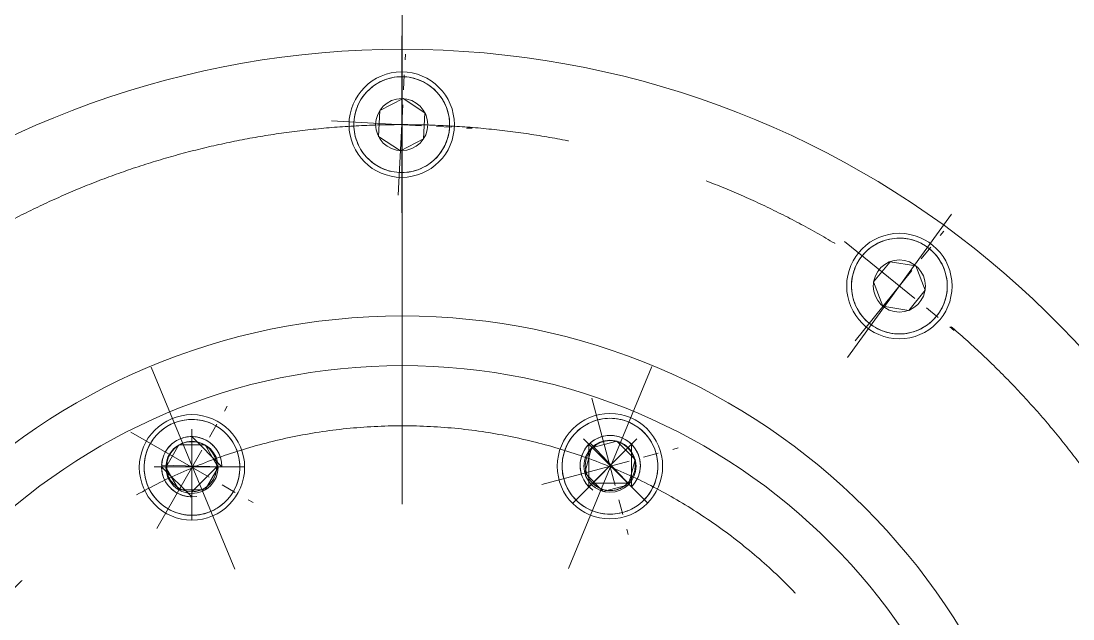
# Model space of a CAD drawing. Header units: millimetres. Extents: x 2 to 671028, y -1 to 511258.
# Drawn here: x 101926 to 105477, y 95847 to 97864 of the extents above; entities that cross this region are included whole.
import ezdxf

# ---------------------------------------------------------------- set-up
doc = ezdxf.new("R2010")
doc.units = ezdxf.units.MM
doc.header["$LTSCALE"] = 25.4
doc.linetypes.add('CENTER', pattern=[50.8, 31.75, -6.35, 6.35, -6.35])
doc.linetypes.add('点画线', pattern=[18, 12, -2, 2, -2])
for name, color, linetype, lineweight in [('CAXA1', 5, 'CENTER', 5), ('中心线层', 5, 'CENTER', 5), ('细实线层', 7, 'Continuous', 5)]:
    doc.layers.add(name, color=color, linetype=linetype, lineweight=lineweight)

msp = doc.modelspace()

# ---------------------------------------------------------------- linework, layer by layer
at = {"color": 7, "lineweight": 5}
for p, q in [((103130.34, 97654.71), (103123.13, 97650.29)), ((103137.78, 97658.75), (103130.34, 97654.71)), ((103145.42, 97662.39), (103137.78, 97658.75)), ((103153.24, 97665.63), (103145.42, 97662.39)), ((103161.22, 97668.46), (103153.24, 97665.63)), ((103169.33, 97670.86), (103161.22, 97668.46)), ((103177.57, 97672.84), (103169.33, 97670.86)), ((103185.89, 97674.38), (103177.57, 97672.84)), ((103194.28, 97675.48), (103185.89, 97674.38)), ((103202.72, 97676.15), (103194.28, 97675.48)), ((103211.18, 97676.37), (103202.72, 97676.15)), ((103219.64, 97676.15), (103211.18, 97676.37)), ((103228.08, 97675.48), (103219.64, 97676.15)), ((103236.47, 97674.38), (103228.08, 97675.48)), ((103244.79, 97672.84), (103236.47, 97674.38)), ((103253.02, 97670.86), (103244.79, 97672.84)), ((103261.14, 97668.46), (103253.02, 97670.86)), ((103269.12, 97665.63), (103261.14, 97668.46)), ((103276.94, 97662.39), (103269.12, 97665.63)), ((103284.58, 97658.75), (103276.94, 97662.39)), ((103292.01, 97654.71), (103284.58, 97658.75)), ((103299.23, 97650.29), (103292.01, 97654.71)), ((103091.03, 97622.88), (103085.54, 97616.44)), ((103096.86, 97629.02), (103091.03, 97622.88)), ((103103, 97634.84), (103096.86, 97629.02)), ((103109.44, 97640.34), (103103, 97634.84)), ((103116.15, 97645.49), (103109.44, 97640.34)), ((103123.13, 97650.29), (103116.15, 97645.49)), ((103306.21, 97645.49), (103299.23, 97650.29)), ((103312.92, 97640.34), (103306.21, 97645.49)), ((103319.36, 97634.84), (103312.92, 97640.34)), ((103325.5, 97629.02), (103319.36, 97634.84)), ((103331.32, 97622.88), (103325.5, 97629.02)), ((103336.82, 97616.44), (103331.32, 97622.88)), ((103067.13, 97588.09), (103063.48, 97580.45)), ((103071.17, 97595.53), (103067.13, 97588.09)), ((103075.59, 97602.75), (103071.17, 97595.53)), ((103080.38, 97609.73), (103075.59, 97602.75)), ((103085.54, 97616.44), (103080.38, 97609.73)), ((103215.78, 97602.57), (103137.39, 97562.62)), ((103215.78, 97602.57), (103289.58, 97554.64)), ((103215.78, 97602.57), (103289.58, 97554.64)), ((103341.97, 97609.73), (103336.82, 97616.44)), ((103346.77, 97602.75), (103341.97, 97609.73)), ((103351.19, 97595.53), (103346.77, 97602.75)), ((103355.23, 97588.09), (103351.19, 97595.53)), ((103358.87, 97580.45), (103355.23, 97588.09)), ((103053.04, 97548.31), (103051.5, 97539.99)), ((103055.02, 97556.54), (103053.04, 97548.31)), ((103057.42, 97564.66), (103055.02, 97556.54)), ((103060.25, 97572.64), (103057.42, 97564.66)), ((103063.48, 97580.45), (103060.25, 97572.64)), ((103132.78, 97474.75), (103137.39, 97562.62)), ((103284.97, 97466.78), (103289.58, 97554.64)), ((103362.11, 97572.64), (103358.87, 97580.45)), ((103364.94, 97564.66), (103362.11, 97572.64)), ((103367.34, 97556.54), (103364.94, 97564.66)), ((103369.32, 97548.31), (103367.34, 97556.54)), ((103370.86, 97539.99), (103369.32, 97548.31)), ((103049.73, 97523.16), (103049.51, 97514.7)), ((103049.51, 97514.7), (103049.73, 97506.24)), ((103050.39, 97531.6), (103049.73, 97523.16)), ((103049.73, 97523.16), (103049.73, 97523.16)), ((103051.5, 97539.99), (103050.39, 97531.6)), ((103371.96, 97531.6), (103370.86, 97539.99)), ((103372.63, 97523.16), (103371.96, 97531.6)), ((103372.85, 97514.7), (103372.63, 97523.16)), ((103372.63, 97506.24), (103372.85, 97514.7)), ((103049.73, 97506.24), (103050.39, 97497.8)), ((103050.39, 97497.8), (103051.5, 97489.41)), ((103051.5, 97489.41), (103053.04, 97481.08)), ((103053.04, 97481.08), (103055.02, 97472.85)), ((103367.34, 97472.85), (103369.32, 97481.08)), ((103369.32, 97481.08), (103370.86, 97489.41)), ((103370.86, 97489.41), (103371.96, 97497.8)), ((103371.96, 97497.8), (103372.63, 97506.24)), ((103372.63, 97506.24), (103372.63, 97506.24)), ((103055.02, 97472.85), (103057.42, 97464.74)), ((103057.42, 97464.74), (103060.25, 97456.76)), ((103060.25, 97456.76), (103063.48, 97448.94)), ((103063.48, 97448.94), (103067.13, 97441.3)), ((103206.57, 97426.83), (103132.78, 97474.75)), ((103206.57, 97426.83), (103284.97, 97466.78)), ((103355.23, 97441.3), (103358.87, 97448.94)), ((103358.87, 97448.94), (103362.11, 97456.76)), ((103362.11, 97456.76), (103364.94, 97464.74)), ((103364.94, 97464.74), (103367.34, 97472.85)), ((103067.13, 97441.3), (103071.17, 97433.86)), ((103071.17, 97433.86), (103075.59, 97426.65)), ((103075.59, 97426.65), (103080.38, 97419.67)), ((103080.38, 97419.67), (103085.54, 97412.95)), ((103085.54, 97412.95), (103091.03, 97406.52)), ((103091.03, 97406.52), (103096.86, 97400.38)), ((103325.5, 97400.38), (103331.32, 97406.52)), ((103331.32, 97406.52), (103336.82, 97412.95)), ((103336.82, 97412.95), (103341.97, 97419.67)), ((103341.97, 97419.67), (103346.77, 97426.65)), ((103346.77, 97426.65), (103351.19, 97433.86)), ((103351.19, 97433.86), (103355.23, 97441.3)), ((103096.86, 97400.38), (103103, 97394.55)), ((103103, 97394.55), (103109.44, 97389.06)), ((103109.44, 97389.06), (103116.15, 97383.9)), ((103116.15, 97383.9), (103123.13, 97379.11)), ((103123.13, 97379.11), (103130.34, 97374.69)), ((103130.34, 97374.69), (103137.78, 97370.65)), ((103137.78, 97370.65), (103145.42, 97367)), ((103276.94, 97367), (103284.58, 97370.65)), ((103284.58, 97370.65), (103292.01, 97374.69)), ((103292.01, 97374.69), (103299.23, 97379.11)), ((103299.23, 97379.11), (103306.21, 97383.9)), ((103306.21, 97383.9), (103312.92, 97389.06)), ((103312.92, 97389.06), (103319.36, 97394.55)), ((103319.36, 97394.55), (103325.5, 97400.38)), ((103145.42, 97367), (103153.24, 97363.76)), ((103153.24, 97363.76), (103161.22, 97360.94)), ((103161.22, 97360.94), (103169.33, 97358.54)), ((103169.33, 97358.54), (103177.57, 97356.56)), ((103177.57, 97356.56), (103185.89, 97355.02)), ((103185.89, 97355.02), (103194.28, 97353.91)), ((103194.28, 97353.91), (103202.72, 97353.25)), ((103202.72, 97353.25), (103202.72, 97353.25)), ((103202.72, 97353.25), (103211.18, 97353.03)), ((103211.18, 97353.03), (103219.64, 97353.25)), ((103219.64, 97353.25), (103228.08, 97353.91)), ((103228.08, 97353.91), (103236.47, 97355.02)), ((103236.47, 97355.02), (103244.79, 97356.56)), ((103244.79, 97356.56), (103253.02, 97358.54)), ((103253.02, 97358.54), (103261.14, 97360.94)), ((103261.14, 97360.94), (103269.12, 97363.76)), ((103269.12, 97363.76), (103276.94, 97367)), ((104841.23, 97124), (104833.25, 97121.17)), ((104849.34, 97126.4), (104841.23, 97124)), ((104857.58, 97128.38), (104849.34, 97126.4)), ((104865.9, 97129.92), (104857.58, 97128.38)), ((104874.29, 97131.02), (104865.9, 97129.92)), ((104882.73, 97131.69), (104874.29, 97131.02)), ((104891.19, 97131.91), (104882.73, 97131.69)), ((104899.65, 97131.69), (104891.19, 97131.91)), ((104908.09, 97131.02), (104899.65, 97131.69)), ((104916.48, 97129.92), (104908.09, 97131.02)), ((104924.8, 97128.38), (104916.48, 97129.92)), ((104933.03, 97126.4), (104924.8, 97128.38)), ((104941.15, 97124), (104933.03, 97126.4)), ((104949.13, 97121.17), (104941.15, 97124)), ((104783.01, 97090.38), (104776.87, 97084.56)), ((104789.45, 97095.88), (104783.01, 97090.38)), ((104796.16, 97101.03), (104789.45, 97095.88)), ((104803.14, 97105.83), (104796.16, 97101.03)), ((104810.35, 97110.25), (104803.14, 97105.83)), ((104817.79, 97114.29), (104810.35, 97110.25)), ((104825.43, 97117.93), (104817.79, 97114.29)), ((104833.25, 97121.17), (104825.43, 97117.93)), ((104956.95, 97117.93), (104949.13, 97121.17)), ((104964.59, 97114.29), (104956.95, 97117.93)), ((104972.02, 97110.25), (104964.59, 97114.29)), ((104979.24, 97105.83), (104972.02, 97110.25)), ((104986.22, 97101.03), (104979.24, 97105.83)), ((104992.93, 97095.88), (104986.22, 97101.03)), ((104999.37, 97090.38), (104992.93, 97095.88)), ((105005.51, 97084.56), (104999.37, 97090.38)), ((104751.18, 97051.07), (104747.14, 97043.63)), ((104755.6, 97058.29), (104751.18, 97051.07)), ((104760.39, 97065.27), (104755.6, 97058.29)), ((104765.55, 97071.98), (104760.39, 97065.27)), ((104771.04, 97078.42), (104765.55, 97071.98)), ((104765.55, 97071.98), (104765.55, 97071.98)), ((104776.87, 97084.56), (104771.04, 97078.42)), ((104804.28, 96984), (104859.66, 97052.38)), ((104946.56, 97038.62), (104859.66, 97052.38)), ((105011.33, 97078.42), (105005.51, 97084.56)), ((105016.83, 97071.98), (105011.33, 97078.42)), ((105021.98, 97065.27), (105016.83, 97071.98)), ((105026.78, 97058.29), (105021.98, 97065.27)), ((105031.2, 97051.07), (105026.78, 97058.29)), ((105035.24, 97043.63), (105031.2, 97051.07)), ((104737.43, 97020.2), (104735.03, 97012.08)), ((104740.26, 97028.18), (104737.43, 97020.2)), ((104743.49, 97036), (104740.26, 97028.18)), ((104747.14, 97043.63), (104743.49, 97036)), ((104946.56, 97038.62), (104978.09, 96956.47)), ((104946.56, 97038.62), (104978.09, 96956.47)), ((105038.88, 97036), (105035.24, 97043.63)), ((105042.12, 97028.18), (105038.88, 97036)), ((105044.95, 97020.2), (105042.12, 97028.18)), ((105047.35, 97012.08), (105044.95, 97020.2)), ((104730.4, 96987.14), (104729.74, 96978.7)), ((104731.51, 96995.53), (104730.4, 96987.14)), ((104733.05, 97003.85), (104731.51, 96995.53)), ((104735.03, 97012.08), (104733.05, 97003.85)), ((104835.82, 96901.86), (104804.28, 96984)), ((105049.33, 97003.85), (105047.35, 97012.08)), ((105050.87, 96995.53), (105049.33, 97003.85)), ((105051.97, 96987.14), (105050.87, 96995.53)), ((105052.64, 96978.7), (105051.97, 96987.14)), ((104729.74, 96978.7), (104729.52, 96970.24)), ((104729.52, 96970.24), (104729.74, 96961.78)), ((104729.74, 96961.78), (104730.4, 96953.34)), ((104730.4, 96953.34), (104731.51, 96944.95)), ((104731.51, 96944.95), (104733.05, 96936.62)), ((104922.72, 96888.09), (104978.09, 96956.47)), ((105049.33, 96936.62), (105050.87, 96944.95)), ((105050.87, 96944.95), (105051.97, 96953.34)), ((105051.97, 96953.34), (105052.64, 96961.78)), ((105052.86, 96970.24), (105052.64, 96978.7)), ((105052.64, 96961.78), (105052.86, 96970.24)), ((104733.05, 96936.62), (104735.03, 96928.39)), ((104735.03, 96928.39), (104737.43, 96920.28)), ((104737.43, 96920.28), (104740.26, 96912.3)), ((104740.26, 96912.3), (104743.49, 96904.48)), ((105038.88, 96904.48), (105042.12, 96912.3)), ((105042.12, 96912.3), (105044.95, 96920.28)), ((105044.95, 96920.28), (105047.35, 96928.39)), ((105047.35, 96928.39), (105049.33, 96936.62)), ((104743.49, 96904.48), (104747.14, 96896.84)), ((104747.14, 96896.84), (104751.18, 96889.4)), ((104751.18, 96889.4), (104755.6, 96882.19)), ((104755.6, 96882.19), (104760.39, 96875.21)), ((104760.39, 96875.21), (104765.55, 96868.49)), ((104835.82, 96901.86), (104922.72, 96888.09)), ((105016.83, 96868.49), (105021.98, 96875.21)), ((105021.98, 96875.21), (105026.78, 96882.19)), ((105026.78, 96882.19), (105031.2, 96889.4)), ((105031.2, 96889.4), (105035.24, 96896.84)), ((105035.24, 96896.84), (105038.88, 96904.48)), ((104765.55, 96868.49), (104771.04, 96862.06)), ((104771.04, 96862.06), (104776.87, 96855.92)), ((104776.87, 96855.92), (104783.01, 96850.09)), ((104783.01, 96850.09), (104789.45, 96844.6)), ((104789.45, 96844.6), (104789.45, 96844.6)), ((104789.45, 96844.6), (104796.16, 96839.44)), ((104796.16, 96839.44), (104803.14, 96834.65)), ((104979.24, 96834.65), (104986.22, 96839.44)), ((104986.22, 96839.44), (104992.93, 96844.6)), ((104992.93, 96844.6), (104999.37, 96850.09)), ((104999.37, 96850.09), (105005.51, 96855.92)), ((105005.51, 96855.92), (105011.33, 96862.06)), ((105011.33, 96862.06), (105016.83, 96868.49)), ((105016.83, 96868.49), (105016.83, 96868.49)), ((104803.14, 96834.65), (104810.35, 96830.23)), ((104810.35, 96830.23), (104817.79, 96826.19)), ((104817.79, 96826.19), (104825.43, 96822.54)), ((104825.43, 96822.54), (104833.25, 96819.3)), ((104833.25, 96819.3), (104841.23, 96816.48)), ((104841.23, 96816.48), (104849.34, 96814.08)), ((104849.34, 96814.08), (104857.58, 96812.1)), ((104857.58, 96812.1), (104865.9, 96810.56)), ((104865.9, 96810.56), (104874.29, 96809.45)), ((104874.29, 96809.45), (104882.73, 96808.79)), ((104882.73, 96808.79), (104891.19, 96808.57)), ((104891.19, 96808.57), (104899.65, 96808.79)), ((104899.65, 96808.79), (104908.09, 96809.45)), ((104908.09, 96809.45), (104916.48, 96810.56)), ((104916.48, 96810.56), (104924.8, 96812.1)), ((104924.8, 96812.1), (104933.03, 96814.08)), ((104933.03, 96814.08), (104941.15, 96816.48)), ((104941.15, 96816.48), (104949.13, 96819.3)), ((104949.13, 96819.3), (104956.95, 96822.54)), ((104956.95, 96822.54), (104964.59, 96826.19)), ((104964.59, 96826.19), (104972.02, 96830.23)), ((104972.02, 96830.23), (104979.24, 96834.65)), ((102477.89, 96518.2), (102469.57, 96516.66)), ((102486.29, 96519.31), (102477.89, 96518.2)), ((102494.72, 96519.97), (102486.29, 96519.31)), ((102503.19, 96520.19), (102494.72, 96519.97)), ((102511.65, 96519.97), (102503.19, 96520.19)), ((102520.08, 96519.31), (102511.65, 96519.97)), ((102528.48, 96518.2), (102520.08, 96519.31)), ((102536.8, 96516.66), (102528.48, 96518.2)), ((103872.36, 96518.54), (103864.25, 96516.13)), ((103880.59, 96520.51), (103872.36, 96518.54)), ((103872.36, 96518.54), (103872.36, 96518.54)), ((103888.91, 96522.06), (103880.59, 96520.51)), ((103897.31, 96523.16), (103888.91, 96522.06)), ((103905.74, 96523.83), (103897.31, 96523.16)), ((103914.2, 96524.05), (103905.74, 96523.83)), ((103922.67, 96523.83), (103914.2, 96524.05)), ((103931.1, 96523.16), (103922.67, 96523.83)), ((103939.5, 96522.06), (103931.1, 96523.16)), ((103947.82, 96520.51), (103939.5, 96522.06)), ((103956.05, 96518.54), (103947.82, 96520.51)), ((103964.16, 96516.13), (103956.05, 96518.54)), ((102401.44, 96484.16), (102395.01, 96478.67)), ((102408.16, 96489.32), (102401.44, 96484.16)), ((102415.13, 96494.11), (102408.16, 96489.32)), ((102422.35, 96498.53), (102415.13, 96494.11)), ((102429.79, 96502.57), (102422.35, 96498.53)), ((102437.43, 96506.22), (102429.79, 96502.57)), ((102445.25, 96509.46), (102437.43, 96506.22)), ((102453.23, 96512.28), (102445.25, 96509.46)), ((102461.34, 96514.68), (102453.23, 96512.28)), ((102469.57, 96516.66), (102461.34, 96514.68)), ((102545.03, 96514.68), (102536.8, 96516.66)), ((102553.14, 96512.28), (102545.03, 96514.68)), ((102561.12, 96509.46), (102553.14, 96512.28)), ((102568.94, 96506.22), (102561.12, 96509.46)), ((102576.58, 96502.57), (102568.94, 96506.22)), ((102584.02, 96498.53), (102576.58, 96502.57)), ((102591.24, 96494.11), (102584.02, 96498.53)), ((102598.21, 96489.32), (102591.24, 96494.11)), ((102604.93, 96484.16), (102598.21, 96489.32)), ((102611.36, 96478.67), (102604.93, 96484.16)), ((103812.46, 96488.02), (103806.03, 96482.52)), ((103819.18, 96493.17), (103812.46, 96488.02)), ((103826.15, 96497.96), (103819.18, 96493.17)), ((103833.37, 96502.39), (103826.15, 96497.96)), ((103840.81, 96506.43), (103833.37, 96502.39)), ((103848.45, 96510.07), (103840.81, 96506.43)), ((103856.27, 96513.31), (103848.45, 96510.07)), ((103864.25, 96516.13), (103856.27, 96513.31)), ((103972.14, 96513.31), (103964.16, 96516.13)), ((103979.96, 96510.07), (103972.14, 96513.31)), ((103987.6, 96506.43), (103979.96, 96510.07)), ((103995.04, 96502.39), (103987.6, 96506.43)), ((104002.26, 96497.96), (103995.04, 96502.39)), ((104009.23, 96493.17), (104002.26, 96497.96)), ((104015.95, 96488.02), (104009.23, 96493.17)), ((104022.38, 96482.52), (104015.95, 96488.02)), ((102372.39, 96453.55), (102367.6, 96446.57)), ((102377.54, 96460.27), (102372.39, 96453.55)), ((102383.04, 96466.7), (102377.54, 96460.27)), ((102388.87, 96472.84), (102383.04, 96466.7)), ((102395.01, 96478.67), (102388.87, 96472.84)), ((102451.43, 96448.81), (102446.9, 96446.03)), ((102456.11, 96451.35), (102451.43, 96448.81)), ((102460.91, 96453.64), (102456.11, 96451.35)), ((102465.82, 96455.67), (102460.91, 96453.64)), ((102470.84, 96457.45), (102465.82, 96455.67)), ((102475.94, 96458.96), (102470.84, 96457.45)), ((102481.11, 96460.2), (102475.94, 96458.96)), ((102486.34, 96461.17), (102481.11, 96460.2)), ((102491.61, 96461.86), (102486.34, 96461.17)), ((102496.92, 96462.28), (102491.61, 96461.86)), ((102502.23, 96462.42), (102496.92, 96462.28)), ((102507.55, 96462.28), (102502.23, 96462.42)), ((102502.23, 96462.42), (102603.83, 96360.82)), ((102502.23, 96259.22), (102502.23, 96462.42)), ((102512.85, 96461.86), (102507.55, 96462.28)), ((102518.13, 96461.17), (102512.85, 96461.86)), ((102523.36, 96460.2), (102518.13, 96461.17)), ((102528.53, 96458.96), (102523.36, 96460.2)), ((102533.63, 96457.45), (102528.53, 96458.96)), ((102538.64, 96455.67), (102533.63, 96457.45)), ((102543.56, 96453.64), (102538.64, 96455.67)), ((102548.36, 96451.35), (102543.56, 96453.64)), ((102553.03, 96448.81), (102548.36, 96451.35)), ((102557.57, 96446.03), (102553.03, 96448.81)), ((102617.5, 96472.84), (102611.36, 96478.67)), ((102623.33, 96466.7), (102617.5, 96472.84)), ((102628.83, 96460.27), (102623.33, 96466.7)), ((102633.98, 96453.55), (102628.83, 96460.27)), ((102638.77, 96446.57), (102633.98, 96453.55)), ((103778.62, 96450.43), (103774.19, 96443.21)), ((103783.41, 96457.4), (103778.62, 96450.43)), ((103788.56, 96464.12), (103783.41, 96457.4)), ((103794.06, 96470.55), (103788.56, 96464.12)), ((103799.89, 96476.69), (103794.06, 96470.55)), ((103806.03, 96482.52), (103799.89, 96476.69)), ((103851.99, 96424.59), (103936.98, 96447.37)), ((103859.82, 96449.88), (103855.44, 96446.87)), ((103864.36, 96452.66), (103859.82, 96449.88)), ((103869.03, 96455.2), (103864.36, 96452.66)), ((103873.83, 96457.49), (103869.03, 96455.2)), ((103878.75, 96459.53), (103873.83, 96457.49)), ((103883.76, 96461.3), (103878.75, 96459.53)), ((103888.86, 96462.81), (103883.76, 96461.3)), ((103894.03, 96464.05), (103888.86, 96462.81)), ((103899.26, 96465.02), (103894.03, 96464.05)), ((103904.54, 96465.72), (103899.26, 96465.02)), ((103909.84, 96466.14), (103904.54, 96465.72)), ((103915.16, 96466.27), (103909.84, 96466.14)), ((103920.47, 96466.14), (103915.16, 96466.27)), ((103925.78, 96465.72), (103920.47, 96466.14)), ((103931.05, 96465.02), (103925.78, 96465.72)), ((103936.28, 96464.05), (103931.05, 96465.02)), ((103941.45, 96462.81), (103936.28, 96464.05)), ((103999.19, 96385.15), (103936.98, 96447.37)), ((103946.55, 96461.3), (103941.45, 96462.81)), ((103951.57, 96459.53), (103946.55, 96461.3)), ((103956.48, 96457.49), (103951.57, 96459.53)), ((103961.28, 96455.2), (103956.48, 96457.49)), ((103965.96, 96452.66), (103961.28, 96455.2)), ((103970.49, 96449.88), (103965.96, 96452.66)), ((103974.88, 96446.87), (103970.49, 96449.88)), ((104028.52, 96476.69), (104022.38, 96482.52)), ((104034.35, 96470.55), (104028.52, 96476.69)), ((104039.85, 96464.12), (104034.35, 96470.55)), ((104045, 96457.4), (104039.85, 96464.12)), ((104049.79, 96450.43), (104045, 96457.4)), ((104054.22, 96443.21), (104049.79, 96450.43)), ((102352.25, 96416.46), (102349.43, 96408.48)), ((102355.49, 96424.28), (102352.25, 96416.46)), ((102359.14, 96431.92), (102355.49, 96424.28)), ((102363.17, 96439.36), (102359.14, 96431.92)), ((102367.6, 96446.57), (102363.17, 96439.36)), ((102363.17, 96439.36), (102363.17, 96439.36)), ((102414.24, 96411.62), (102411.71, 96406.95)), ((102417.02, 96416.16), (102414.24, 96411.62)), ((102415.2, 96358.52), (102459.19, 96434.72)), ((102420.04, 96420.54), (102417.02, 96416.16)), ((102423.28, 96424.76), (102420.04, 96420.54)), ((102426.73, 96428.8), (102423.28, 96424.76)), ((102430.39, 96432.66), (102426.73, 96428.8)), ((102434.25, 96436.32), (102430.39, 96432.66)), ((102438.29, 96439.78), (102434.25, 96436.32)), ((102442.51, 96443.02), (102438.29, 96439.78)), ((102446.9, 96446.03), (102442.51, 96443.02)), ((102547.18, 96434.72), (102459.19, 96434.72)), ((102547.18, 96434.72), (102591.17, 96358.52)), ((102547.18, 96434.72), (102591.17, 96358.52)), ((102561.95, 96443.02), (102557.57, 96446.03)), ((102566.17, 96439.78), (102561.95, 96443.02)), ((102570.22, 96436.32), (102566.17, 96439.78)), ((102574.08, 96432.66), (102570.22, 96436.32)), ((102577.74, 96428.8), (102574.08, 96432.66)), ((102581.19, 96424.76), (102577.74, 96428.8)), ((102584.43, 96420.54), (102581.19, 96424.76)), ((102587.44, 96416.16), (102584.43, 96420.54)), ((102590.22, 96411.62), (102587.44, 96416.16)), ((102592.76, 96406.95), (102590.22, 96411.62)), ((102643.2, 96439.36), (102638.77, 96446.57)), ((102647.24, 96431.92), (102643.2, 96439.36)), ((102650.88, 96424.28), (102647.24, 96431.92)), ((102654.12, 96416.46), (102650.88, 96424.28)), ((102656.94, 96408.48), (102654.12, 96416.46)), ((103760.45, 96412.33), (103758.04, 96404.22)), ((103763.27, 96420.31), (103760.45, 96412.33)), ((103766.51, 96428.13), (103763.27, 96420.31)), ((103770.15, 96435.77), (103766.51, 96428.13)), ((103774.19, 96443.21), (103770.15, 96435.77)), ((103827.17, 96415.47), (103824.63, 96410.8)), ((103829.95, 96420.01), (103827.17, 96415.47)), ((103829.21, 96339.6), (103851.99, 96424.59)), ((103832.96, 96424.39), (103829.95, 96420.01)), ((103836.2, 96428.61), (103832.96, 96424.39)), ((103839.65, 96432.66), (103836.2, 96428.61)), ((103843.31, 96436.52), (103839.65, 96432.66)), ((103843.31, 96292.83), (103843.31, 96436.52)), ((103843.31, 96292.83), (103987, 96436.52)), ((103851.22, 96443.63), (103847.17, 96440.18)), ((103847.17, 96440.18), (103987, 96292.83)), ((103855.44, 96446.87), (103851.22, 96443.63)), ((103979.1, 96443.63), (103974.88, 96446.87)), ((103983.14, 96440.18), (103979.1, 96443.63)), ((103987, 96436.52), (103983.14, 96440.18)), ((103990.66, 96432.66), (103987, 96436.52)), ((103987, 96436.52), (103987, 96292.83)), ((103994.11, 96428.61), (103990.66, 96432.66)), ((103997.35, 96424.39), (103994.11, 96428.61)), ((104000.37, 96420.01), (103997.35, 96424.39)), ((104003.14, 96415.47), (104000.37, 96420.01)), ((104005.68, 96410.8), (104003.14, 96415.47)), ((104058.25, 96435.77), (104054.22, 96443.21)), ((104061.9, 96428.13), (104058.25, 96435.77)), ((104065.14, 96420.31), (104061.9, 96428.13)), ((104067.96, 96412.33), (104065.14, 96420.31)), ((104070.37, 96404.22), (104067.96, 96412.33)), ((102343.5, 96383.81), (102342.4, 96375.42)), ((102345.05, 96392.14), (102343.5, 96383.81)), ((102347.02, 96400.37), (102345.05, 96392.14)), ((102349.43, 96408.48), (102347.02, 96400.37)), ((102401.88, 96376.71), (102401.19, 96371.44)), ((102402.85, 96381.94), (102401.88, 96376.71)), ((102404.09, 96387.12), (102402.85, 96381.94)), ((102405.61, 96392.22), (102404.09, 96387.12)), ((102407.38, 96397.23), (102405.61, 96392.22)), ((102409.42, 96402.15), (102407.38, 96397.23)), ((102411.71, 96406.95), (102409.42, 96402.15)), ((102595.05, 96402.15), (102592.76, 96406.95)), ((102597.08, 96397.23), (102595.05, 96402.15)), ((102598.86, 96392.22), (102597.08, 96397.23)), ((102600.37, 96387.12), (102598.86, 96392.22)), ((102601.61, 96381.94), (102600.37, 96387.12)), ((102602.58, 96376.71), (102601.61, 96381.94)), ((102603.28, 96371.44), (102602.58, 96376.71)), ((102659.35, 96400.37), (102656.94, 96408.48)), ((102661.32, 96392.14), (102659.35, 96400.37)), ((102662.87, 96383.81), (102661.32, 96392.14)), ((102663.97, 96375.42), (102662.87, 96383.81)), ((103753.42, 96379.27), (103752.75, 96370.84)), ((103754.52, 96387.67), (103753.42, 96379.27)), ((103756.07, 96395.99), (103754.52, 96387.67)), ((103758.04, 96404.22), (103756.07, 96395.99)), ((103814.81, 96380.57), (103814.11, 96375.29)), ((103815.78, 96385.8), (103814.81, 96380.57)), ((103817.02, 96390.97), (103815.78, 96385.8)), ((103818.53, 96396.07), (103817.02, 96390.97)), ((103820.3, 96401.08), (103818.53, 96396.07)), ((103822.34, 96406), (103820.3, 96401.08)), ((103824.63, 96410.8), (103822.34, 96406)), ((103999.19, 96385.15), (103976.42, 96300.16)), ((103999.19, 96385.15), (103976.42, 96300.16)), ((104007.97, 96406), (104005.68, 96410.8)), ((104010.01, 96401.08), (104007.97, 96406)), ((104011.78, 96396.07), (104010.01, 96401.08)), ((104013.29, 96390.97), (104011.78, 96396.07)), ((104014.54, 96385.8), (104013.29, 96390.97)), ((104015.51, 96380.57), (104014.54, 96385.8)), ((104016.2, 96375.29), (104015.51, 96380.57)), ((104072.34, 96395.99), (104070.37, 96404.22)), ((104073.88, 96387.67), (104072.34, 96395.99)), ((104074.99, 96379.27), (104073.88, 96387.67)), ((104075.65, 96370.84), (104074.99, 96379.27)), ((102341.74, 96366.98), (102341.51, 96358.52)), ((102341.51, 96358.52), (102341.74, 96350.06)), ((102342.4, 96375.42), (102341.74, 96366.98)), ((102341.74, 96350.06), (102342.4, 96341.62)), ((102342.4, 96341.62), (102343.5, 96333.23)), ((102502.23, 96259.22), (102400.63, 96360.82)), ((102400.63, 96360.82), (102400.77, 96355.5)), ((102401.19, 96371.44), (102400.77, 96366.14)), ((102400.77, 96366.14), (102603.83, 96360.82)), ((102400.77, 96355.5), (102401.19, 96350.2)), ((102401.19, 96350.2), (102401.88, 96344.93)), ((102401.88, 96344.93), (102402.85, 96339.7)), ((102459.19, 96282.32), (102415.2, 96358.52)), ((102586.65, 96360.82), (102502.23, 96276.41)), ((102586.65, 96360.82), (102502.23, 96276.41)), ((102547.18, 96282.32), (102591.17, 96358.52)), ((102583.77, 96338.97), (102584.8, 96343.27)), ((102584.8, 96343.27), (102585.61, 96347.62)), ((102585.61, 96347.62), (102586.19, 96352)), ((102586.19, 96352), (102586.53, 96356.4)), ((102586.53, 96356.4), (102586.65, 96360.82)), ((102603.83, 96360.82), (102586.65, 96360.82)), ((102603.69, 96366.14), (102603.28, 96371.44)), ((102603.83, 96360.82), (102603.69, 96366.14)), ((102662.87, 96333.23), (102663.97, 96341.62)), ((102664.63, 96366.98), (102663.97, 96375.42)), ((102663.97, 96341.62), (102664.63, 96350.06)), ((102664.86, 96358.52), (102664.63, 96366.98)), ((102664.63, 96350.06), (102664.86, 96358.52)), ((103752.75, 96370.84), (103752.53, 96362.38)), ((103752.53, 96362.38), (103752.75, 96353.91)), ((103752.75, 96353.91), (103753.42, 96345.48)), ((103753.42, 96345.48), (103754.52, 96337.08)), ((103813.7, 96369.99), (103813.56, 96364.67)), ((103813.56, 96364.67), (103813.7, 96359.36)), ((103814.11, 96375.29), (103813.7, 96369.99)), ((103813.7, 96359.36), (103814.11, 96354.05)), ((103814.11, 96354.05), (103814.81, 96348.78)), ((103814.81, 96348.78), (103815.78, 96343.55)), ((103815.78, 96343.55), (103817.02, 96338.38)), ((104013.29, 96338.38), (104014.54, 96343.55)), ((104014.54, 96343.55), (104015.51, 96348.78)), ((104015.51, 96348.78), (104016.2, 96354.05)), ((104016.62, 96369.99), (104016.2, 96375.29)), ((104016.2, 96354.05), (104016.62, 96359.36)), ((104016.76, 96364.67), (104016.62, 96369.99)), ((104016.62, 96359.36), (104016.76, 96364.67)), ((104073.88, 96337.08), (104074.99, 96345.48)), ((104074.99, 96345.48), (104075.65, 96353.91)), ((104075.88, 96362.38), (104075.65, 96370.84)), ((104075.65, 96353.91), (104075.88, 96362.38)), ((102343.5, 96333.23), (102345.05, 96324.91)), ((102345.05, 96324.91), (102347.02, 96316.68)), ((102347.02, 96316.68), (102349.43, 96308.56)), ((102349.43, 96308.56), (102352.25, 96300.58)), ((102402.85, 96339.7), (102404.09, 96334.53)), ((102404.09, 96334.53), (102405.61, 96329.42)), ((102405.61, 96329.42), (102407.38, 96324.41)), ((102407.38, 96324.41), (102409.42, 96319.5)), ((102409.42, 96319.5), (102411.71, 96314.7)), ((102411.71, 96314.7), (102414.24, 96310.02)), ((102414.24, 96310.02), (102417.02, 96305.49)), ((102417.02, 96305.49), (102420.04, 96301.1)), ((102564.97, 96304.34), (102567.84, 96307.7)), ((102567.84, 96307.7), (102570.53, 96311.2)), ((102570.53, 96311.2), (102573.03, 96314.85)), ((102573.03, 96314.85), (102575.34, 96318.61)), ((102575.34, 96318.61), (102577.45, 96322.5)), ((102577.45, 96322.5), (102579.35, 96326.49)), ((102579.35, 96326.49), (102581.04, 96330.57)), ((102581.04, 96330.57), (102582.52, 96334.74)), ((102582.52, 96334.74), (102583.77, 96338.97)), ((102654.12, 96300.58), (102656.94, 96308.56)), ((102656.94, 96308.56), (102659.35, 96316.68)), ((102659.35, 96316.68), (102661.32, 96324.91)), ((102661.32, 96324.91), (102662.87, 96333.23)), ((103754.52, 96337.08), (103756.07, 96328.76)), ((103756.07, 96328.76), (103758.04, 96320.53)), ((103758.04, 96320.53), (103758.04, 96320.53)), ((103758.04, 96320.53), (103760.45, 96312.42)), ((103760.45, 96312.42), (103763.27, 96304.44)), ((103817.02, 96338.38), (103818.53, 96333.28)), ((103818.53, 96333.28), (103820.3, 96328.26)), ((103820.3, 96328.26), (103822.34, 96323.35)), ((103822.34, 96323.35), (103824.63, 96318.55)), ((103824.63, 96318.55), (103827.17, 96313.87)), ((103827.17, 96313.87), (103829.95, 96309.34)), ((103829.21, 96339.6), (103891.43, 96277.39)), ((103829.95, 96309.34), (103832.96, 96304.96)), ((103997.35, 96304.96), (104000.37, 96309.34)), ((104000.37, 96309.34), (104003.14, 96313.87)), ((104003.14, 96313.87), (104005.68, 96318.55)), ((104005.68, 96318.55), (104007.97, 96323.35)), ((104007.97, 96323.35), (104010.01, 96328.26)), ((104010.01, 96328.26), (104011.78, 96333.28)), ((104011.78, 96333.28), (104013.29, 96338.38)), ((104065.14, 96304.44), (104067.96, 96312.42)), ((104067.96, 96312.42), (104070.37, 96320.53)), ((104070.37, 96320.53), (104072.34, 96328.76)), ((104072.34, 96328.76), (104073.88, 96337.08)), ((102352.25, 96300.58), (102355.49, 96292.76)), ((102355.49, 96292.76), (102359.14, 96285.13)), ((102359.14, 96285.13), (102363.17, 96277.69)), ((102363.17, 96277.69), (102367.6, 96270.47)), ((102367.6, 96270.47), (102372.39, 96263.49)), ((102420.04, 96301.1), (102423.28, 96296.88)), ((102423.28, 96296.88), (102426.73, 96292.84)), ((102426.73, 96292.84), (102430.39, 96288.98)), ((102430.39, 96288.98), (102434.25, 96285.32)), ((102434.25, 96285.32), (102438.29, 96281.86)), ((102438.29, 96281.86), (102442.51, 96278.62)), ((102442.51, 96278.62), (102446.9, 96275.61)), ((102446.9, 96275.61), (102451.43, 96272.83)), ((102451.43, 96272.83), (102456.11, 96270.29)), ((102456.11, 96270.29), (102460.91, 96268)), ((102459.19, 96282.32), (102547.18, 96282.32)), ((102502.23, 96276.41), (102506.65, 96276.52)), ((102502.23, 96276.41), (102502.23, 96259.22)), ((102506.65, 96276.52), (102511.06, 96276.87)), ((102511.06, 96276.87), (102515.44, 96277.45)), ((102515.44, 96277.45), (102519.78, 96278.25)), ((102519.78, 96278.25), (102524.08, 96279.28)), ((102524.08, 96279.28), (102528.32, 96280.54)), ((102528.32, 96280.54), (102532.48, 96282.01)), ((102532.48, 96282.01), (102536.57, 96283.7)), ((102536.57, 96283.7), (102540.56, 96285.61)), ((102540.56, 96285.61), (102544.44, 96287.72)), ((102544.44, 96287.72), (102548.21, 96290.02)), ((102548.21, 96290.02), (102551.85, 96292.53)), ((102551.85, 96292.53), (102555.36, 96295.22)), ((102555.36, 96295.22), (102558.72, 96298.09)), ((102558.72, 96298.09), (102561.92, 96301.13)), ((102561.92, 96301.13), (102564.97, 96304.34)), ((102633.98, 96263.49), (102638.77, 96270.47)), ((102638.77, 96270.47), (102643.2, 96277.69)), ((102643.2, 96277.69), (102647.24, 96285.13)), ((102643.2, 96277.69), (102643.2, 96277.69)), ((102647.24, 96285.13), (102650.88, 96292.76)), ((102650.88, 96292.76), (102654.12, 96300.58)), ((103763.27, 96304.44), (103766.51, 96296.62)), ((103766.51, 96296.62), (103770.15, 96288.98)), ((103770.15, 96288.98), (103774.19, 96281.54)), ((103774.19, 96281.54), (103778.62, 96274.32)), ((103778.62, 96274.32), (103783.41, 96267.35)), ((103832.96, 96304.96), (103836.2, 96300.74)), ((103836.2, 96300.74), (103839.65, 96296.69)), ((103839.65, 96296.69), (103843.31, 96292.83)), ((103855.47, 96304.98), (103843.31, 96292.83)), ((103974.85, 96304.98), (103855.47, 96304.98)), ((103855.47, 96304.98), (103858.67, 96301.94)), ((103974.85, 96304.98), (103855.47, 96304.98)), ((103858.67, 96301.94), (103862.03, 96299.07)), ((103862.03, 96299.07), (103865.54, 96296.38)), ((103865.54, 96296.38), (103869.18, 96293.88)), ((103869.18, 96293.88), (103872.95, 96291.57)), ((103872.95, 96291.57), (103876.83, 96289.46)), ((103876.83, 96289.46), (103880.82, 96287.56)), ((103880.82, 96287.56), (103884.9, 96285.87)), ((103884.9, 96285.87), (103889.07, 96284.39)), ((103889.07, 96284.39), (103893.31, 96283.14)), ((103891.43, 96277.39), (103976.42, 96300.16)), ((103893.31, 96283.14), (103897.61, 96282.1)), ((103897.61, 96282.1), (103901.95, 96281.3)), ((103901.95, 96281.3), (103906.33, 96280.72)), ((103906.33, 96280.72), (103910.74, 96280.38)), ((103910.74, 96280.38), (103915.16, 96280.26)), ((103915.16, 96280.26), (103919.57, 96280.38)), ((103919.57, 96280.38), (103923.98, 96280.72)), ((103923.98, 96280.72), (103928.36, 96281.3)), ((103928.36, 96281.3), (103932.71, 96282.1)), ((103932.71, 96282.1), (103937, 96283.14)), ((103937, 96283.14), (103941.24, 96284.39)), ((103941.24, 96284.39), (103945.41, 96285.87)), ((103945.41, 96285.87), (103949.49, 96287.56)), ((103949.49, 96287.56), (103953.48, 96289.46)), ((103953.48, 96289.46), (103957.36, 96291.57)), ((103957.36, 96291.57), (103961.13, 96293.88)), ((103961.13, 96293.88), (103964.77, 96296.38)), ((103964.77, 96296.38), (103968.28, 96299.07)), ((103968.28, 96299.07), (103971.64, 96301.94)), ((103971.64, 96301.94), (103974.85, 96304.98)), ((103987, 96292.83), (103974.85, 96304.98)), ((103987, 96292.83), (103990.66, 96296.69)), ((103990.66, 96296.69), (103994.11, 96300.74)), ((103994.11, 96300.74), (103997.35, 96304.96)), ((104045, 96267.35), (104049.79, 96274.32)), ((104049.79, 96274.32), (104054.22, 96281.54)), ((104054.22, 96281.54), (104058.25, 96288.98)), ((104058.25, 96288.98), (104061.9, 96296.62)), ((104061.9, 96296.62), (104065.14, 96304.44)), ((102372.39, 96263.49), (102377.54, 96256.78)), ((102377.54, 96256.78), (102383.04, 96250.34)), ((102383.04, 96250.34), (102388.87, 96244.2)), ((102388.87, 96244.2), (102395.01, 96238.38)), ((102395.01, 96238.38), (102401.44, 96232.88)), ((102460.91, 96268), (102465.82, 96265.97)), ((102465.82, 96265.97), (102470.84, 96264.19)), ((102470.84, 96264.19), (102475.94, 96262.68)), ((102475.94, 96262.68), (102481.11, 96261.44)), ((102481.11, 96261.44), (102486.34, 96260.47)), ((102486.34, 96260.47), (102491.61, 96259.78)), ((102491.61, 96259.78), (102496.92, 96259.36)), ((102496.92, 96259.36), (102502.23, 96259.22)), ((102604.93, 96232.88), (102611.36, 96238.38)), ((102611.36, 96238.38), (102617.5, 96244.2)), ((102617.5, 96244.2), (102623.33, 96250.34)), ((102623.33, 96250.34), (102628.83, 96256.78)), ((102628.83, 96256.78), (102633.98, 96263.49)), ((103783.41, 96267.35), (103788.56, 96260.63)), ((103788.56, 96260.63), (103794.06, 96254.2)), ((103794.06, 96254.2), (103799.89, 96248.06)), ((103799.89, 96248.06), (103806.03, 96242.23)), ((103806.03, 96242.23), (103812.46, 96236.73)), ((103812.46, 96236.73), (103819.18, 96231.58)), ((104009.23, 96231.58), (104015.95, 96236.73)), ((104015.95, 96236.73), (104022.38, 96242.23)), ((104022.38, 96242.23), (104028.52, 96248.06)), ((104028.52, 96248.06), (104034.35, 96254.2)), ((104034.35, 96254.2), (104039.85, 96260.63)), ((104039.85, 96260.63), (104045, 96267.35)), ((102401.44, 96232.88), (102408.16, 96227.73)), ((102408.16, 96227.73), (102415.13, 96222.93)), ((102415.13, 96222.93), (102422.35, 96218.51)), ((102422.35, 96218.51), (102422.35, 96218.51)), ((102422.35, 96218.51), (102429.79, 96214.47)), ((102429.79, 96214.47), (102437.43, 96210.83)), ((102437.43, 96210.83), (102445.25, 96207.59)), ((102445.25, 96207.59), (102453.23, 96204.76)), ((102453.23, 96204.76), (102461.34, 96202.36)), ((102461.34, 96202.36), (102469.57, 96200.38)), ((102469.57, 96200.38), (102477.89, 96198.84)), ((102477.89, 96198.84), (102486.29, 96197.74)), ((102520.08, 96197.74), (102528.48, 96198.84)), ((102528.48, 96198.84), (102536.8, 96200.38)), ((102536.8, 96200.38), (102545.03, 96202.36)), ((102545.03, 96202.36), (102553.14, 96204.76)), ((102553.14, 96204.76), (102561.12, 96207.59)), ((102561.12, 96207.59), (102568.94, 96210.83)), ((102568.94, 96210.83), (102576.58, 96214.47)), ((102576.58, 96214.47), (102584.02, 96218.51)), ((102584.02, 96218.51), (102591.24, 96222.93)), ((102591.24, 96222.93), (102598.21, 96227.73)), ((102598.21, 96227.73), (102604.93, 96232.88)), ((103819.18, 96231.58), (103826.15, 96226.79)), ((103826.15, 96226.79), (103833.37, 96222.36)), ((103833.37, 96222.36), (103840.81, 96218.33)), ((103840.81, 96218.33), (103848.45, 96214.68)), ((103848.45, 96214.68), (103856.27, 96211.44)), ((103856.27, 96211.44), (103864.25, 96208.62)), ((103864.25, 96208.62), (103872.36, 96206.21)), ((103872.36, 96206.21), (103880.59, 96204.24)), ((103880.59, 96204.24), (103888.91, 96202.7)), ((103888.91, 96202.7), (103897.31, 96201.59)), ((103897.31, 96201.59), (103905.74, 96200.93)), ((103905.74, 96200.93), (103914.2, 96200.7)), ((103914.2, 96200.7), (103922.67, 96200.93)), ((103922.67, 96200.93), (103931.1, 96201.59)), ((103931.1, 96201.59), (103939.5, 96202.7)), ((103939.5, 96202.7), (103947.82, 96204.24)), ((103947.82, 96204.24), (103956.05, 96206.21)), ((103956.05, 96206.21), (103964.16, 96208.62)), ((103956.05, 96206.21), (103956.05, 96206.21)), ((103964.16, 96208.62), (103972.14, 96211.44)), ((103972.14, 96211.44), (103979.96, 96214.68)), ((103979.96, 96214.68), (103987.6, 96218.33)), ((103987.6, 96218.33), (103995.04, 96222.36)), ((103995.04, 96222.36), (104002.26, 96226.79)), ((104002.26, 96226.79), (104009.23, 96231.58)), ((102486.29, 96197.74), (102494.72, 96197.07)), ((102494.72, 96197.07), (102503.19, 96196.85)), ((102503.19, 96196.85), (102511.65, 96197.07)), ((102511.65, 96197.07), (102520.08, 96197.74))]:
    msp.add_line(p, q, dxfattribs=at)
for centre, radius in [((103213.35, 94659.48), 9811.04), ((103213.35, 94659.48), 4931.97), ((103211.18, 97514.7), 177.8), ((103211.18, 97514.7), 87.99), ((104891.19, 96970.24), 177.8), ((104891.19, 96970.24), 87.99), ((103213.35, 94659.48), 2209.8), ((103213.35, 94657.2), 2044.7), ((102503.19, 96358.52), 177.8), ((103914.2, 96362.38), 177.8), ((103914.2, 96362.38), 87.99), ((103915.16, 96364.67), 84.41), ((102503.19, 96358.52), 87.99), ((102502.23, 96360.82), 84.41)]:
    msp.add_circle(centre, radius, dxfattribs=at)
for centre, radius, start, end in [((103219.97, 101010.37), 14795.5, 301.355793, 238.585014), ((103206.5, 101010.37), 13868.4, 303.508424, 236.55604), ((103213.35, 94660.37), 7366, 148.668749, 31.333257), ((103213.35, 94657.2), 3111.5, 288.81915, 164.85414), ((103211.18, 97514.7), 161.67, 87, 267), ((103211.18, 97514.7), 161.67, 267, 87), ((104891.19, 96970.24), 161.67, 51, 231), ((104891.19, 96970.24), 161.67, 231, 51), ((102503.19, 96358.52), 161.67, 60, 240), ((103914.2, 96362.38), 161.67, 15, 195), ((102503.19, 96358.52), 161.67, 240, 60), ((103914.2, 96362.38), 161.67, 195, 15)]:
    msp.add_arc(centre, radius, start, end, dxfattribs=at)
msp.add_open_spline([(113756.06, 111546.46), (112864.76, 112500.68), (110828.57, 114210.56), (107205.9, 115926.71), (103206.46, 116616.51), (99134.75, 116199.62), (95271.92, 114747.14), (91886.62, 112322.04), (89225.21, 109071.49), (87483.93, 105213.15), (86756.39, 100999.07), (87250.69, 96719.95), (88797.38, 92676.33), (91368.61, 89151.74), (94783.64, 86393.33), (98824.37, 84605.58), (103217.92, 83906.81), (107669.52, 84391.84), (111873.72, 86012.49), (115532.96, 88690.99), (118399.43, 92241.38), (120258.47, 96440.21), (120722.94, 99481.24), (120765.24, 101003.64)], degree=3, knots=[0, 0, 0, 0, 6187.6660257, 12450.3554582, 18783.7763803, 25175.5539804, 31622.0656792, 38124.7135948, 44683.2378582, 51298.5509218, 57973.8707278, 64697.0192939, 71462.7486572, 78273.5017955, 85129.2788968, 92030.0801453, 98977.2858434, 105969.7011519, 113006.6229991, 120087.9511857, 127214.4959448, 134386.4928487, 141603.6632662, 141603.6632662, 141603.6632662, 141603.6632662], dxfattribs=at)
at = {"layer": 'CAXA1', "linetype": 'CENTER', "lineweight": 5, "ltscale": 3}
for p, q in [((103213.23, 114137.93), (103213.23, 81888.72)), ((103211.18, 97217.34), (103211.18, 97814.29)), ((104716.41, 96729.67), (105067.28, 97212.61)), ((102647.52, 96015.56), (102365.41, 96696.64)), ((103773.76, 96017.8), (104055.87, 96698.88))]:
    msp.add_line(p, q, dxfattribs=at)
for centre, radius in [((103219.97, 101010.37), 14351), ((103219.97, 101010.37), 13716), ((103213.35, 94657.2), 2857.5), ((103213.35, 94657.2), 1841.5)]:
    msp.add_circle(centre, radius, dxfattribs=at)
msp.add_arc((103213.35, 94660.37), 6921.5, 148.669255, 31.33338, dxfattribs=at)
at = {"layer": '中心线层', "color": 7, "linetype": '点画线', "lineweight": 5}
for p, q in [((103198.73, 97277.15), (103223.63, 97752.24)), ((102973.63, 97527.15), (103448.72, 97502.25)), ((104741.49, 96785.38), (105040.89, 97155.1)), ((104706.33, 97119.93), (105076.05, 96820.54)), ((103852.64, 96592.14), (103975.77, 96132.61)), ((102384.25, 96152.52), (102622.12, 96564.52)), ((102502.23, 96183.02), (102502.23, 96538.62)), ((103789.43, 96238.95), (104040.88, 96490.4)), ((104040.88, 96238.95), (103789.43, 96490.4)), ((102297.18, 96477.46), (102709.19, 96239.59)), ((103684.44, 96300.81), (104143.97, 96423.94)), ((102680.03, 96360.82), (102324.43, 96360.82))]:
    msp.add_line(p, q, dxfattribs=at)
at = {"layer": '细实线层', "color": 7, "lineweight": 5}
for centre, start, end in [((102502.23, 96360.82), 0, 280), ((103915.16, 96364.67), 315, 235)]:
    msp.add_arc(centre, 101.6, start, end, dxfattribs=at)

doc.saveas('drawing.dxf')
